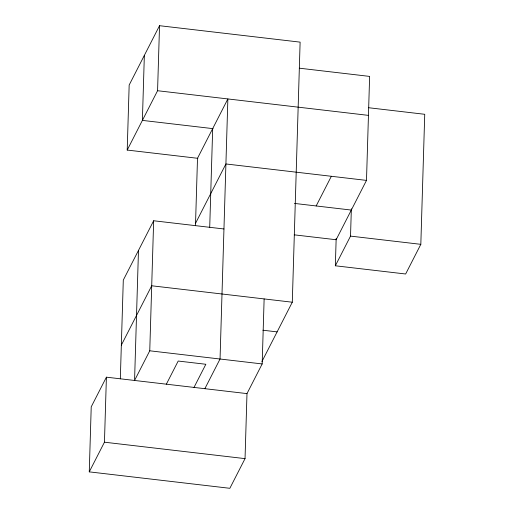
<?xml version="1.0" encoding="UTF-8"?>
<svg xmlns="http://www.w3.org/2000/svg" width="514" height="514" viewBox="0 0 514 514"><rect width="100%" height="100%" fill="white"/><g stroke="black" fill="none" stroke-linecap="round" stroke-linejoin="round"><path stroke-width="0.77" d="M246.99 393.608L245.037 458.629L229.848 488.3L89.263 471.865L91.222 406.844L106.404 377.173L246.99 393.608L262.172 363.938L264.132 298.923M89.263 471.865L104.451 442.194L106.404 377.173M120.327 378.831L123.296 280.098L153.66 220.757L223.956 228.974M197.896 158.325L127.209 150.062L129.168 85.041L159.533 25.7L300.118 42.135L292.293 302.213L261.928 361.554M138.478 250.427L134.565 380.469L149.754 350.799L153.66 220.757M144.35 55.371L142.391 120.392L213.085 128.654M127.209 150.062L157.573 90.721L159.533 25.7M195.474 225.704L197.504 158.28L227.869 98.939L220.043 359.016L204.861 388.687M209.712 227.342L212.687 128.609M368.66 107.734L424.737 114.294L420.825 244.33L405.642 274.001L335.346 265.783L336.169 238.49M335.346 265.783L350.529 236.112L351.351 208.819M294.271 234.84L336.13 239.736L366.495 180.395L369.624 76.406L299.334 68.189M121.343 345.119L151.707 285.778L292.293 302.213M195.545 223.294L225.909 163.96L366.495 180.395M166.356 384.183L178.197 361.04L205.844 364.272L194.003 387.415M316.168 205.953L331.35 176.283M157.573 90.721L368.454 115.374M294.445 203.416L351.313 210.065M350.529 236.112L420.825 244.33M262.892 330.219L277.11 331.883M149.754 350.799L262.172 363.938M104.451 442.194L245.037 458.629"/></g></svg>
